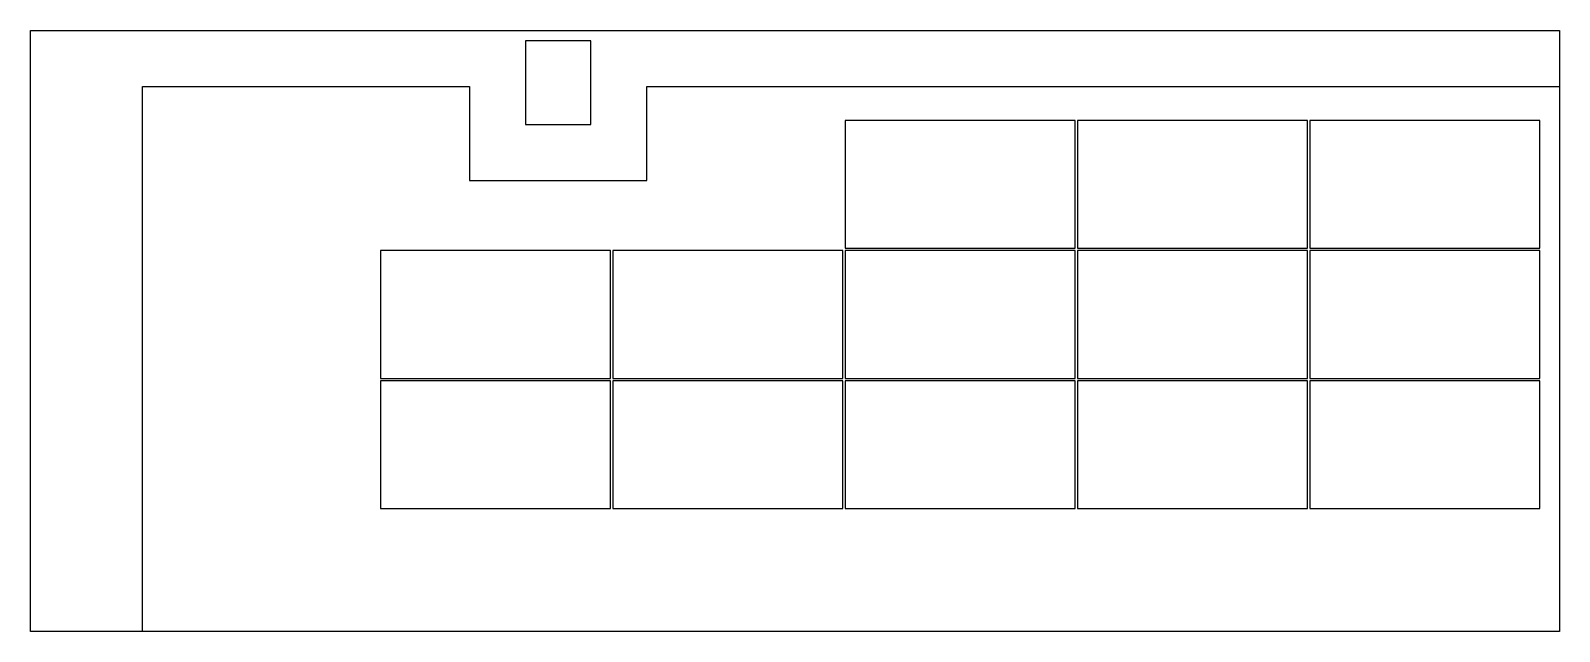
# Model space of a CAD drawing. Header units: inches. Extents: x 0 to 492, y 0 to 193.
import ezdxf

# ---------------------------------------------------------------- set-up
doc = ezdxf.new("R2010")
doc.units = ezdxf.units.IN
for name, color, linetype in [('Building', 7, 'CONTINUOUS'), ('Modules', 6, 'CONTINUOUS'), ('Setbacks', 4, 'CONTINUOUS'), ('Vents', 30, 'CONTINUOUS')]:
    doc.layers.add(name, color=color, linetype=linetype)

msp = doc.modelspace()

# ---------------------------------------------------------------- linework, layer by layer
at = {"layer": 'Building'}
msp.add_lwpolyline([(491.87, 0), (0, 0), (0, 193.322), (491.87, 193.322)], close=True, dxfattribs=at)
at = {"layer": 'Modules'}
for points in [[(262.036, 164.406), (262.036, 123.306), (336.036, 123.306), (336.036, 164.406)], [(336.786, 164.406), (336.786, 123.306), (410.786, 123.306), (410.786, 164.406)], [(411.536, 164.406), (411.536, 123.306), (485.536, 123.306), (485.536, 164.406)], [(112.536, 122.516), (112.536, 81.4165), (186.536, 81.4165), (186.536, 122.516)], [(187.286, 122.516), (187.286, 81.4165), (261.286, 81.4165), (261.286, 122.516)], [(262.036, 122.516), (262.036, 81.4165), (336.036, 81.4165), (336.036, 122.516)], [(336.786, 122.516), (336.786, 81.4165), (410.786, 81.4165), (410.786, 122.516)], [(411.536, 122.516), (411.536, 81.4165), (485.536, 81.4165), (485.536, 122.516)], [(112.536, 80.6265), (112.536, 39.5265), (186.536, 39.5265), (186.536, 80.6265)], [(187.286, 80.6265), (187.286, 39.5265), (261.286, 39.5265), (261.286, 80.6265)], [(262.036, 80.6265), (262.036, 39.5265), (336.036, 39.5265), (336.036, 80.6265)], [(336.786, 80.6265), (336.786, 39.5265), (410.786, 39.5265), (410.786, 80.6265)], [(411.536, 80.6265), (411.536, 39.5265), (485.536, 39.5265), (485.536, 80.6265)]]:
    msp.add_lwpolyline(points, close=True, dxfattribs=at)
at = {"layer": 'Setbacks'}
msp.add_lwpolyline([(36, 0), (36, 175.322), (141.22, 175.322), (141.22, 145.063), (198.22, 145.063), (198.22, 175.322), (491.87, 175.322)], dxfattribs=at)
at = {"layer": 'Vents'}
msp.add_lwpolyline([(180.22, 163.063), (180.22, 190.063), (159.22, 190.063), (159.22, 163.063)], close=True, dxfattribs=at)

doc.saveas('drawing.dxf')
